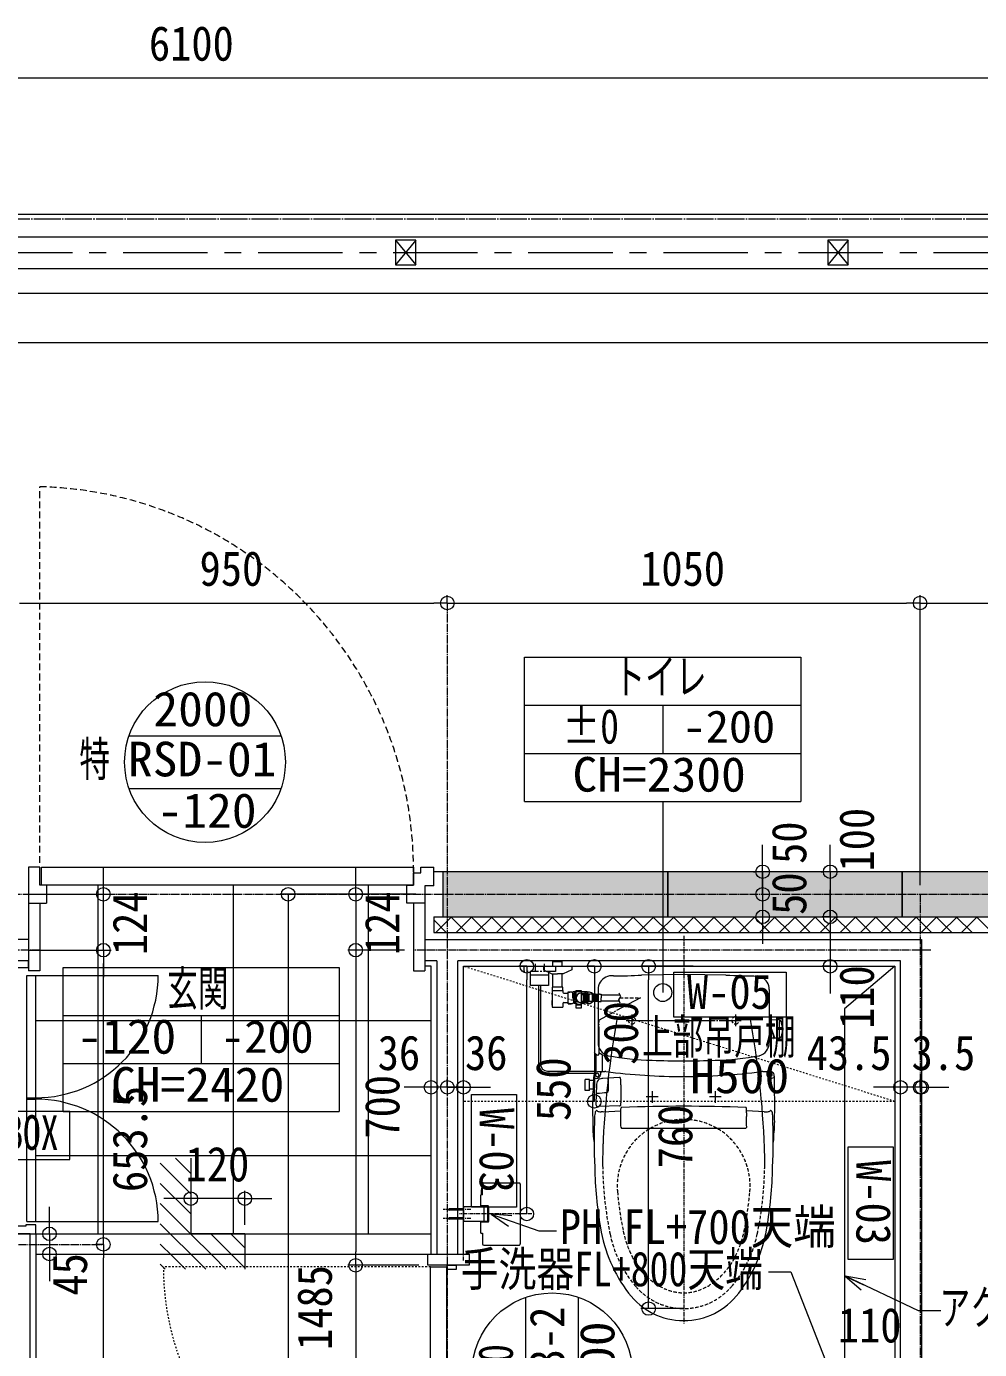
# Model space of a CAD drawing. Units: millimetres at full size, sheet at 1:30. Extents: x -17796 to 21385, y -23279 to 7734.
# Drawn here: x 16070 to 18186, y 2270 to 5208 of the extents above; entities that cross this region are included whole.
import ezdxf
from ezdxf.enums import TextEntityAlignment as Align

# ---------------------------------------------------------------- set-up
doc = ezdxf.new("R2010")
doc.units = ezdxf.units.MM
doc.header["$LTSCALE"] = 30
for name, pattern in [('USER11', [0.25, 0.125, -0.125]), ('USER12', [1.25, 0.625, -0.125, 0.125, -0.125, 0.125, -0.125]), ('USER13', [10, 6.25, -1.25, 1.25, -1.25]), ('USER3', [0.48, 0.3, -0.06, 0.06, -0.06]), ('USER4', [0.78, 0.6, -0.06, 0.06, -0.06]), ('USER5', [0.375, 0.25, -0.125]), ('USER8', [0.75, 0.5, -0.25]), ('USER9', [2.3, 2, -0.1, 0.1, -0.1])]:
    doc.linetypes.add(name, pattern=pattern)
for name, color, linetype, lineweight in [('0-1_(W)電灯', 253, 'Continuous', 18), ('0-B_0_6P', 54, 'USER4', 18), ('1-8_CH表記', 2, 'Continuous', 18), ('1-F_衛生陶器・住設', 2, 'USER9', 18), ('2-1_', 7, 'Continuous', 9), ('3-2_寸法', 142, 'Continuous', 18), ('4-B_', 3, 'Continuous', 18), ('6-0_補助線1', 134, 'Continuous', 9), ('6-A_寸法', 5, 'Continuous', 18), ('6-C_---', 6, 'Continuous', 18), ('6-F_寸法', 2, 'Continuous', 18)]:
    doc.layers.add(name, color=color, linetype=linetype, lineweight=lineweight)
doc.styles.add('ＭＳ ゴシック', font='')
doc.styles.get('ＭＳ ゴシック').set_extended_font_data('MS Gothic')

msp = doc.modelspace()

# ---------------------------------------------------------------- linework, layer by layer
at = {"layer": '0-1_(W)電灯', "color": 6}
for p, q in [((17004.07, 3927.68), (17004.07, 3945.18)), ((17004.07, 3927.68), (17004.07, 3945.18)), ((18054.07, 3300.96), (18054.07, 3945.18)), ((18054.07, 3300.96), (18054.07, 3945.18)), ((16084.07, 3927.68), (16974.07, 3927.68)), ((17034.07, 3927.68), (18024.07, 3927.68)), ((18084.07, 3927.68), (18454.07, 3927.68)), ((16297.43, 3633.13), (16634.71, 3633.13)), ((16297.43, 3515.86), (16634.71, 3515.86)), ((17482.5, 3487.24), (17482.5, 3062.8)), ((16240.45, 3310.96), (16240.45, 3340.96)), ((16800.72, 3310.96), (16800.72, 3340.96)), ((16074.07, 3280.96), (16257.95, 3280.96)), ((16240.45, 3156.96), (16240.45, 3280.96)), ((16934.07, 3280.96), (16633.22, 3280.96)), ((16934.07, 3280.96), (16783.22, 3280.96)), ((16800.72, 3280.96), (16800.72, 3156.96)), ((16650.72, 3250.96), (16650.72, 1825.96)), ((16074.07, 3156.96), (16257.95, 3156.96)), ((16074.07, 3156.96), (16257.95, 3156.96)), ((16909.07, 3156.96), (16783.22, 3156.96)), ((16909.07, 3156.96), (16783.22, 3156.96)), ((16240.45, 2533.46), (16240.45, 3126.96)), ((16240.45, 3126.96), (16240.45, 3096.96)), ((16800.72, 3126.96), (16800.72, 3096.96)), ((16800.72, 3126.96), (16800.72, 2486.96)), ((16240.45, 2503.46), (16222.95, 2503.46)), ((16240.45, 2503.46), (16222.95, 2503.46)), ((16240.45, 1145.96), (16240.45, 2473.46)), ((16940.57, 2456.96), (16783.22, 2456.96)), ((16940.57, 2456.96), (16783.22, 2456.96)), ((16800.72, 2426.96), (16800.72, 1886.96)), ((17178.32, 2048.46), (17178.32, 2385.73)), ((17295.58, 2048.46), (17295.58, 2385.73))]:
    msp.add_line(p, q, dxfattribs=at)
at = {"layer": '0-1_(W)電灯', "color": 7}
for p, q in [((16054.07, 3927.68), (16084.07, 3927.68)), ((17004.07, 3927.68), (16974.07, 3927.68)), ((17004.07, 3927.68), (17034.07, 3927.68)), ((18054.07, 3927.68), (18024.07, 3927.68)), ((18054.07, 3927.68), (18084.07, 3927.68)), ((17175.83, 3807.24), (17789.17, 3807.24)), ((17175.83, 3487.24), (17175.83, 3807.24)), ((17789.17, 3807.24), (17789.17, 3487.24)), ((17175.83, 3700.57), (17789.17, 3700.57)), ((17482.5, 3700.57), (17482.5, 3593.9)), ((17175.83, 3593.9), (17789.17, 3593.9)), ((17175.83, 3487.24), (17789.17, 3487.24)), ((17704.35, 3330.96), (17704.35, 3360.96)), ((17854.35, 3330.96), (17854.35, 3360.96)), ((16240.45, 3280.96), (16240.45, 3310.96)), ((16800.72, 3280.96), (16800.72, 3310.96)), ((17704.35, 3280.96), (17704.35, 3310.96)), ((16650.72, 3280.96), (16650.72, 3250.96)), ((17704.35, 3280.96), (17704.35, 3250.96)), ((17854.35, 3230.96), (17854.35, 3260.96)), ((17704.35, 3230.96), (17704.35, 3200.96)), ((17854.35, 3230.96), (17854.35, 3200.96)), ((16240.45, 3156.96), (16240.45, 3126.96)), ((16240.45, 3156.96), (16240.45, 3126.96)), ((16800.72, 3156.96), (16800.72, 3126.96)), ((16800.72, 3156.96), (16800.72, 3126.96)), ((16151, 3118.61), (16764.34, 3118.61)), ((16151, 2798.61), (16151, 3118.61)), ((16764.34, 3118.61), (16764.34, 2798.61)), ((17180.66, 3120.96), (17180.66, 3090.96)), ((17330.66, 3120.96), (17330.66, 3090.96)), ((17451.2, 3120.96), (17451.2, 3090.96)), ((17854.35, 3120.96), (17854.35, 3090.96)), ((16151, 3011.95), (16764.34, 3011.95)), ((16457.67, 3011.95), (16457.67, 2905.28)), ((16151, 2905.28), (16764.34, 2905.28)), ((16968.07, 2852.25), (16938.07, 2852.25)), ((17004.07, 2852.25), (16974.07, 2852.25)), ((17004.07, 2852.25), (17034.07, 2852.25)), ((17040.07, 2852.25), (17070.07, 2852.25)), ((17330.66, 2820.96), (17330.66, 2850.96)), ((18010.57, 2852.25), (17980.57, 2852.25)), ((18054.07, 2852.25), (18024.07, 2852.25)), ((18054.07, 2852.25), (18084.07, 2852.25)), ((18057.57, 2852.25), (18087.57, 2852.25)), ((16151, 2798.61), (16764.34, 2798.61)), ((16434.62, 2605.04), (16404.62, 2605.04)), ((16554.62, 2605.04), (16584.62, 2605.04)), ((17180.66, 2570.96), (17180.66, 2600.96)), ((16120.84, 2526.96), (16120.84, 2556.96)), ((17101.32, 2570.49), (17143.78, 2555.56)), ((16240.45, 2503.46), (16240.45, 2533.46)), ((16240.45, 2503.46), (16240.45, 2473.46)), ((16120.84, 2481.96), (16120.84, 2451.96)), ((16800.72, 2456.96), (16800.72, 2486.96)), ((16800.72, 2456.96), (16800.72, 2426.96)), ((17887.57, 2433.01), (17928.25, 2413.76)), ((17451.2, 2360.96), (17451.2, 2390.96))]:
    msp.add_line(p, q, dxfattribs=at)
at = {"layer": '0-1_(W)電灯', "color": 54, "linetype": 'USER4'}
for p, q in [((17004.07, 3927.68), (17004.07, -394.04)), ((18054.07, 3280.96), (18054.07, 250.96)), ((16099.07, 3156.96), (15359.07, 3156.96)), ((18077.57, 3156.96), (16929.07, 3156.96))]:
    msp.add_line(p, q, dxfattribs=at)
at = {"layer": '0-1_(W)電灯', "color": 171}
for p, q in [((17704.35, 3360.96), (17704.35, 3390.96)), ((17854.35, 3360.96), (17854.35, 3390.96)), ((17684.35, 3330.96), (17686.85, 3330.96)), ((17704.35, 3310.96), (17704.35, 3340.96)), ((17704.35, 3330.96), (17704.35, 3280.96)), ((17834.35, 3330.96), (17836.85, 3330.96)), ((17854.35, 3260.96), (17854.35, 3290.96)), ((17684.35, 3280.96), (17686.85, 3280.96)), ((17684.35, 3280.96), (17686.85, 3280.96)), ((17704.35, 3280.96), (17704.35, 3230.96)), ((17704.35, 3250.96), (17704.35, 3220.96)), ((17684.35, 3230.96), (17686.85, 3230.96)), ((17834.35, 3230.96), (17836.85, 3230.96)), ((17854.35, 3230.96), (17854.35, 3120.96)), ((17704.35, 3200.96), (17704.35, 3170.96)), ((17854.35, 3200.96), (17854.35, 3170.96)), ((17854.35, 3120.96), (17836.85, 3120.96)), ((17854.35, 3090.96), (17854.35, 3060.96)), ((16938.07, 2852.25), (16908.07, 2852.25)), ((16974.07, 2852.25), (16944.07, 2852.25)), ((16968.07, 2852.25), (16968.07, 2869.75)), ((17004.07, 2852.25), (16968.07, 2852.25)), ((17004.07, 2852.25), (17004.07, 2869.75)), ((17034.07, 2852.25), (17064.07, 2852.25)), ((17040.07, 2852.25), (17040.07, 2869.75)), ((17070.07, 2852.25), (17100.07, 2852.25)), ((17980.57, 2852.25), (17950.57, 2852.25)), ((18024.07, 2852.25), (17994.07, 2852.25)), ((18010.57, 2852.25), (18010.57, 2869.75)), ((18054.07, 2852.25), (18010.57, 2852.25)), ((18054.07, 2852.25), (18054.07, 2869.75)), ((18054.07, 2852.25), (18054.07, 2869.75)), ((18054.07, 2852.25), (18057.57, 2852.25)), ((18057.57, 2852.25), (18057.57, 2869.75)), ((18084.07, 2852.25), (18114.07, 2852.25)), ((18087.57, 2852.25), (18117.57, 2852.25)), ((16120.84, 2556.96), (16120.84, 2586.96)), ((16100.84, 2526.96), (16103.34, 2526.96)), ((16120.84, 2526.96), (16120.84, 2481.96)), ((16100.84, 2481.96), (16103.34, 2481.96)), ((16120.84, 2451.96), (16120.84, 2421.96))]:
    msp.add_line(p, q, dxfattribs=at)
at = {"layer": '0-1_(W)電灯', "color": 5}
for p, q in [((16229.07, 2526.96), (16229.07, 3300.96)), ((16529.07, 2526.96), (16529.07, 3300.96)), ((16829.07, 2526.96), (16829.07, 3300.96)), ((16090.07, 3000.96), (16968.07, 3000.96)), ((16090.07, 2700.96), (16968.07, 2700.96)), ((16090.07, 2526.96), (16968.07, 2526.96)), ((16090.07, 2481.96), (16968.07, 2481.96))]:
    msp.add_line(p, q, dxfattribs=at)
at = {"layer": '0-1_(W)電灯', "color": 41}
for p, q in [((16974.07, 3230.96), (16974.07, 3195.96)), ((17001.97, 3195.96), (16974.07, 3223.86)), ((16978.71, 3195.96), (17013.71, 3230.96)), ((17046.87, 3195.96), (17011.87, 3230.96)), ((17023.61, 3195.96), (17058.61, 3230.96)), ((17091.77, 3195.96), (17056.77, 3230.96)), ((17068.51, 3195.96), (17103.51, 3230.96)), ((17136.68, 3195.96), (17101.68, 3230.96)), ((17113.41, 3195.96), (17148.41, 3230.96)), ((17181.58, 3195.96), (17146.58, 3230.96)), ((17158.31, 3195.96), (17193.31, 3230.96)), ((17226.48, 3195.96), (17191.48, 3230.96)), ((17203.21, 3195.96), (17238.21, 3230.96)), ((17271.38, 3195.96), (17236.38, 3230.96)), ((17248.11, 3195.96), (17283.11, 3230.96)), ((17316.28, 3195.96), (17281.28, 3230.96)), ((17293.02, 3195.96), (17328.02, 3230.96)), ((17361.18, 3195.96), (17326.18, 3230.96)), ((17337.92, 3195.96), (17372.92, 3230.96)), ((17406.08, 3195.96), (17371.08, 3230.96)), ((17382.82, 3195.96), (17417.82, 3230.96)), ((17450.98, 3195.96), (17415.98, 3230.96)), ((17427.72, 3195.96), (17462.72, 3230.96)), ((17495.89, 3195.96), (17460.89, 3230.96)), ((17472.62, 3195.96), (17507.62, 3230.96)), ((17540.79, 3195.96), (17505.79, 3230.96)), ((17517.52, 3195.96), (17552.52, 3230.96)), ((17585.69, 3195.96), (17550.69, 3230.96)), ((17562.42, 3195.96), (17597.42, 3230.96)), ((17630.59, 3195.96), (17595.59, 3230.96)), ((17607.32, 3195.96), (17642.32, 3230.96)), ((17675.49, 3195.96), (17640.49, 3230.96)), ((17652.23, 3195.96), (17687.23, 3230.96)), ((17720.39, 3195.96), (17685.39, 3230.96)), ((17697.13, 3195.96), (17732.13, 3230.96)), ((17765.29, 3195.96), (17730.29, 3230.96)), ((17742.03, 3195.96), (17777.03, 3230.96)), ((17810.19, 3195.96), (17775.19, 3230.96)), ((17786.93, 3195.96), (17821.93, 3230.96)), ((17855.1, 3195.96), (17820.1, 3230.96)), ((17831.83, 3195.96), (17866.83, 3230.96)), ((17900, 3195.96), (17865, 3230.96)), ((17876.73, 3195.96), (17911.73, 3230.96)), ((17944.9, 3195.96), (17909.9, 3230.96)), ((17921.63, 3195.96), (17956.63, 3230.96)), ((17989.8, 3195.96), (17954.8, 3230.96)), ((17966.53, 3195.96), (18001.53, 3230.96)), ((18034.7, 3195.96), (17999.7, 3230.96)), ((18011.44, 3195.96), (18046.44, 3230.96)), ((18079.6, 3195.96), (18044.6, 3230.96)), ((18056.34, 3195.96), (18091.34, 3230.96)), ((18124.5, 3195.96), (18089.5, 3230.96)), ((18101.24, 3195.96), (18136.24, 3230.96)), ((18169.41, 3195.96), (18134.41, 3230.96)), ((18146.14, 3195.96), (18181.14, 3230.96)), ((18214.31, 3195.96), (18179.31, 3230.96))]:
    msp.add_line(p, q, dxfattribs=at)
at = {"layer": '0-1_(W)電灯', "color": 30}
for p, q in [((16074.07, 3180.46), (15630.57, 3180.46)), ((16954.07, 3180.46), (18057.57, 3180.46)), ((16074.07, 3133.46), (15677.57, 3133.46)), ((16980.57, 3133.46), (16954.07, 3133.46)), ((16980.57, 3133.46), (16980.57, 2481.96)), ((17027.57, 2481.96), (17027.57, 3133.46))]:
    msp.add_line(p, q, dxfattribs=at)
at = {"layer": '0-1_(W)電灯', "linetype": 'USER3'}
for p, q in [((17529.07, 3189.04), (17529.07, 2327.59)), ((17040.07, 2467.91), (17040.07, 2674)), ((17056.25, 2580.96), (16995.06, 2580.96)), ((17056.25, 2560.96), (16995.06, 2560.96)), ((17191.69, 2570.96), (17031.12, 2570.96))]:
    msp.add_line(p, q, dxfattribs=at)
at = {"layer": '0-1_(W)電灯', "color": 2, "linetype": 'USER11'}
for q in [(17040.07, 3120.96), (17040.07, 2820.96)]:
    msp.add_line((17998.07, 2820.96), q, dxfattribs=at)
at = {"layer": '0-1_(W)電灯', "color": 4}
for p, q in [((17180.66, 3120.96), (17163.16, 3120.96)), ((17330.66, 3120.96), (17313.16, 3120.96)), ((17514.3, 3120.96), (17433.7, 3120.96)), ((17180.66, 2600.96), (17180.66, 3090.96)), ((17330.66, 3090.96), (17330.66, 2850.96)), ((17451.2, 2390.96), (17451.2, 3090.96)), ((17330.66, 2820.96), (17313.16, 2820.96)), ((17180.66, 2570.96), (17163.16, 2570.96)), ((16090.07, 2526.96), (16090.07, 1140.96)), ((17528.71, 2360.96), (17433.7, 2360.96))]:
    msp.add_line(p, q, dxfattribs=at)
at = {"layer": '0-1_(W)電灯', "linetype": 'USER12'}
for p, q in [((17174.07, 3120.95), (17174.07, 3109.67)), ((17244.07, 3120.95), (17244.07, 3109.67)), ((17244.07, 3109.67), (17174.07, 3109.67))]:
    msp.add_line(p, q, dxfattribs=at)
at = {"layer": '0-1_(W)電灯'}
for p, q in [((17199.07, 3126.67), (17199.07, 3109.67)), ((17217.57, 3120.95), (17217.57, 3112.94)), ((17219.07, 3126.67), (17219.07, 3109.67)), ((17238.77, 3131.95), (17259.37, 3131.95)), ((17238.77, 3120.95), (17238.77, 3131.95)), ((17259.37, 3120.95), (17259.37, 3131.95)), ((17280.57, 3120.95), (17280.57, 3112.94)), ((17550.18, 3120.95), (17507.96, 3120.95)), ((17189.07, 3078.17), (17189.07, 3109.67)), ((17229.07, 3101.17), (17189.07, 3101.17)), ((17229.07, 3109.67), (17229.07, 3078.17)), ((17238.57, 3074.45), (17238.57, 3103.94)), ((17261.57, 3103.94), (17249.07, 3103.94)), ((17259.57, 3074.45), (17259.57, 3103.94)), ((17280.57, 3112.94), (17261.57, 3103.94)), ((17529.07, 3102.95), (17435.56, 3101.49)), ((17622.58, 3101.49), (17529.07, 3102.95)), ((17229.07, 3078.17), (17189.07, 3078.17)), ((17206.82, 3078.17), (17206.82, 3044.9)), ((17211.32, 3078.17), (17211.32, 3044.9)), ((17237.07, 3066.95), (17237.07, 3029.95)), ((17237.07, 3066.95), (17261.07, 3066.95)), ((17237.57, 3066.95), (17237.57, 3074.45)), ((17260.57, 3074.45), (17237.57, 3074.45)), ((17260.57, 3066.95), (17260.57, 3074.45)), ((17261.07, 3066.95), (17261.07, 3063.45)), ((17263.07, 3061.45), (17272.57, 3061.45)), ((17272.57, 3064.45), (17279.51, 3064.45)), ((17272.57, 3037.45), (17272.57, 3064.45)), ((17272.87, 3039.7), (17272.87, 3062.2)), ((17279.51, 3064.45), (17285.57, 3060.95)), ((17282.91, 3050.95), (17282.91, 3063.62)), ((17287.66, 3064.62), (17283.91, 3064.62)), ((17289.74, 3060.95), (17285.57, 3060.95)), ((17285.57, 3040.95), (17285.57, 3060.95)), ((17287.66, 3050.95), (17287.66, 3064.62)), ((17288.02, 3064.96), (17313.7, 3064.95)), ((17302.24, 3066.45), (17289.74, 3066.45)), ((17300.87, 3061.45), (17316.87, 3061.45)), ((17302.24, 3028.45), (17302.24, 3066.45)), ((17302.24, 3058.59), (17318.19, 3058.59)), ((17306.23, 3043.32), (17306.23, 3058.59)), ((17312.46, 3061.45), (17308.87, 3061.45)), ((17309.57, 3043.32), (17309.57, 3058.59)), ((17312.23, 3043.32), (17312.23, 3058.59)), ((17315.56, 3043.32), (17315.56, 3058.59)), ((17315.7, 3061.45), (17315.7, 3062.95)), ((17316.87, 3040.45), (17316.87, 3061.45)), ((17316.87, 3058.25), (17318.87, 3058.25)), ((17318.23, 3058.6), (17318.23, 3043.32)), ((17319.25, 3043.61), (17319.25, 3058.25)), ((17332.89, 3058.92), (17319.86, 3058.92)), ((17327.46, 3059.95), (17324.39, 3061.94)), ((17326.75, 3043.61), (17326.75, 3058.25)), ((17327.13, 3058.25), (17328.82, 3058.25)), ((17327.46, 3058.25), (17327.46, 3059.95)), ((17329.25, 3043.59), (17329.25, 3058.25)), ((17332.89, 3042.99), (17332.89, 3058.92)), ((17339.09, 3058.25), (17332.89, 3058.25)), ((17335.75, 3043.59), (17335.75, 3058.25)), ((17336.18, 3058.25), (17337.87, 3058.25)), ((17338.25, 3043.61), (17338.25, 3058.25)), ((17339.09, 3069.62), (17339.09, 2951.46)), ((17342, 3059.25), (17345.75, 3059.25)), ((17345.75, 3059.25), (17345.75, 3050.95)), ((17345.8, 3057.75), (17387.28, 3057.75)), ((17389.16, 3053.98), (17385.54, 3061.23)), ((17719.05, 3069.61), (17719.05, 3069.61)), ((17719.07, 3069.67), (17719.07, 2951.46)), ((17206.82, 3044.9), (17206.82, 2959.28)), ((17211.32, 3044.9), (17211.32, 2959.28)), ((17237.07, 3034.95), (17237.07, 3044.95)), ((17237.07, 3029.95), (17261.07, 3029.95)), ((17261.07, 3038.45), (17261.07, 3029.95)), ((17263.07, 3040.45), (17266.57, 3040.45)), ((17266.57, 3040.48), (17266.57, 3040.45)), ((17266.57, 3040.48), (17272.57, 3040.48)), ((17272.57, 3037.45), (17279.51, 3037.45)), ((17279.51, 3037.45), (17285.57, 3040.95)), ((17284.87, 3039.7), (17284.87, 3043.81)), ((17289.74, 3040.95), (17285.57, 3040.95)), ((17285.87, 3039.45), (17288.93, 3039.45)), ((17289.74, 3035.45), (17302.24, 3035.45)), ((17300.87, 3040.45), (17316.87, 3040.45)), ((17302.24, 3043.32), (17318.19, 3043.32)), ((17312.46, 3040.45), (17308.87, 3040.45)), ((17312.46, 3040.45), (17312.46, 3039.95)), ((17316.87, 3043.65), (17318.87, 3043.65)), ((17332.89, 3042.99), (17319.86, 3042.99)), ((17327.46, 3041.95), (17324.39, 3039.97)), ((17327.13, 3043.65), (17328.82, 3043.65)), ((17327.46, 3041.95), (17327.46, 3043.65)), ((17339.09, 3043.66), (17332.89, 3043.66)), ((17336.18, 3043.65), (17337.87, 3043.65)), ((17342, 3042.65), (17345.75, 3042.65)), ((17345.75, 3042.65), (17345.75, 3050.95)), ((17345.8, 3044.35), (17385.77, 3044.35)), ((17384.82, 3046.73), (17389.16, 3053.98)), ((17387.71, 3039.48), (17384.82, 3046.73)), ((17206.82, 2998.43), (17206.82, 2903.79)), ((17211.32, 2998.43), (17211.32, 2903.29)), ((17719.57, 2998.21), (17719.07, 2998.21)), ((17721.07, 2998.21), (17719.57, 2998.21)), ((17721.07, 2961.96), (17721.07, 3001.96)), ((17741.74, 3001.42), (17721.07, 3001.96)), ((17741.75, 3001.41), (17741.74, 3001.41)), ((17741.8, 3001.41), (17741.79, 3001.41)), ((17746.65, 2968.98), (17745.24, 2965.01)), ((17748.62, 2976.77), (17746.65, 2968.98)), ((17748.62, 2985.73), (17749.21, 2984.12)), ((17749.21, 2984.12), (17749.5, 2982.81)), ((17749.5, 2982.81), (17749.52, 2979.13)), ((17719.07, 2951.46), (17719.05, 2951.46)), ((17719.05, 2951.46), (17719.05, 2951.46)), ((17719.07, 2965.71), (17719.57, 2965.71)), ((17719.57, 2965.71), (17721.07, 2965.71)), ((17721.07, 2961.96), (17741.86, 2962.51)), ((17741.8, 2962.51), (17741.86, 2962.52)), ((17743.98, 2963.15), (17741.86, 2962.51)), ((17745.25, 2965.01), (17743.98, 2963.15)), ((17334.27, 2925.98), (17334.27, 2886.46)), ((17351.06, 2922.2), (17341.87, 2927.83)), ((17347.87, 2924.16), (17347.87, 2887.21)), ((17226.32, 2888.29), (17334.27, 2888.29)), ((17226.82, 2883.79), (17330.63, 2883.79)), ((17344.47, 2885.22), (17344.52, 2880.76)), ((17349.75, 2887.56), (17354.23, 2887.58)), ((17705, 2887.59), (17706.33, 2887.59)), ((17709.01, 2887.62), (17714.76, 2887.77)), ((17713.67, 2885.22), (17713.58, 2881.22)), ((17715.05, 2887.05), (17713.67, 2885.22)), ((17718.11, 2887.79), (17716.31, 2887.79)), ((17721.25, 2887.68), (17717.97, 2887.8)), ((17320.07, 2869.57), (17310.07, 2869.57)), ((17310.07, 2845.57), (17310.07, 2869.55)), ((17310.07, 2857.66), (17310.07, 2857.64)), ((17320.07, 2845.57), (17320.07, 2869.57)), ((17329.44, 2867.27), (17320.07, 2867.27)), ((17329.06, 2851.21), (17329.62, 2875.35)), ((17331.01, 2872.97), (17334.56, 2872.1)), ((17335.53, 2857.02), (17334.21, 2816.01)), ((17335.64, 2859.2), (17335.53, 2857.02)), ((17336.01, 2862.17), (17335.64, 2859.2)), ((17386.27, 2874.39), (17349.69, 2871.99)), ((17360.6, 2872.38), (17361.46, 2864.18)), ((17361.66, 2859.56), (17361.21, 2844.34)), ((17361.46, 2864.18), (17361.66, 2859.56)), ((17389.69, 2857.81), (17389.69, 2817.47)), ((17728.81, 2873.59), (17724.32, 2872.15)), ((17730.4, 2873.07), (17730.33, 2875.76)), ((17320.07, 2845.57), (17310.07, 2845.57)), ((17328.86, 2847.87), (17320.07, 2847.87)), ((17327.65, 2834.76), (17327.87, 2843.56)), ((17334.83, 2800.39), (17334.05, 2799.64)), ((17386.35, 2811.36), (17341.04, 2809.32)), ((17348.03, 2797.82), (17346.16, 2797.75)), ((17350.6, 2797.97), (17348.03, 2797.82)), ((17350.6, 2797.97), (17388.47, 2800.01)), ((17388.99, 2799.51), (17388.88, 2766.41)), ((17707.53, 2797.97), (17669.67, 2800.01)), ((17707.53, 2797.97), (17710.11, 2797.82)), ((17710.11, 2797.82), (17711.98, 2797.75)), ((17730.85, 2773.74), (17730.67, 2774.17)), ((17391.25, 2761.49), (17666.89, 2761.49)), ((17729.08, 2738.44), (17728.88, 2738.94)), ((17080.27, 2613.46), (17080.27, 2624.96)), ((17082.1, 2613.46), (17082.1, 2636.96)), ((17085.19, 2639.96), (17086.37, 2639.96)), ((17086.37, 2639.96), (17164.37, 2639.96)), ((17166.06, 2637.55), (17166.09, 2636.96)), ((17166.09, 2636.96), (17166.09, 2504.96)), ((17085.27, 2586.96), (17040.07, 2586.96)), ((17040.07, 2586.96), (17040.07, 2554.96)), ((17078.27, 2588.96), (17078.27, 2613.46)), ((17082.1, 2613.46), (17078.27, 2613.46)), ((17094.68, 2588.96), (17078.27, 2588.96)), ((17078.52, 2588.96), (17078.52, 2587.56)), ((17091.02, 2587.56), (17078.52, 2587.56)), ((17081.27, 2587.56), (17081.27, 2586.96)), ((17092.77, 2586.96), (17085.27, 2586.96)), ((17089.27, 2586.96), (17089.27, 2587.56)), ((17091.02, 2587.56), (17091.02, 2588.96)), ((17093.27, 2586.46), (17093.27, 2555.46)), ((17095.07, 2553.96), (17095.07, 2587.96)), ((17095.65, 2587.96), (17095.65, 2553.96)), ((17004.86, 2581.21), (17008.11, 2582.46)), ((17004.86, 2581.21), (17004.86, 2580.71)), ((17004.86, 2580.71), (17008.11, 2579.46)), ((17004.86, 2561.21), (17008.11, 2562.46)), ((17004.86, 2561.21), (17004.86, 2560.71)), ((17004.86, 2560.71), (17008.11, 2559.46)), ((17040.07, 2582.46), (17008.11, 2582.46)), ((17040.07, 2579.46), (17008.11, 2579.46)), ((17040.07, 2562.46), (17008.11, 2562.46)), ((17040.07, 2559.46), (17008.11, 2559.46)), ((17040.07, 2554.96), (17085.27, 2554.96)), ((17078.27, 2528.46), (17078.27, 2552.96)), ((17094.68, 2552.96), (17078.27, 2552.96)), ((17078.52, 2552.96), (17078.52, 2554.36)), ((17091.02, 2554.36), (17078.52, 2554.36)), ((17080.27, 2527.96), (17080.27, 2528.46)), ((17081.27, 2526.96), (17080.27, 2527.96)), ((17082.1, 2527.96), (17080.27, 2527.96)), ((17081.27, 2554.36), (17081.27, 2554.96)), ((17081.27, 2526.96), (17082.1, 2526.96)), ((17085.27, 2554.96), (17092.77, 2554.96)), ((17089.27, 2554.96), (17089.27, 2554.36)), ((17091.02, 2554.36), (17091.02, 2552.96)), ((17085.19, 2501.96), (17086.37, 2501.96)), ((17086.37, 2501.96), (17164.37, 2501.96)), ((17164.79, 2502.04), (17164.37, 2501.96))]:
    msp.add_line(p, q, dxfattribs=at)
at = {"layer": '0-1_(W)電灯', "color": 3}
for p, q in [((16070.07, 2553.96), (16070.07, 3100.96)), ((16070.07, 3100.96), (16362.07, 3100.96)), ((16090.07, 2553.96), (16090.07, 3100.96)), ((16070.07, 2828.96), (16090.07, 2828.96)), ((16070.07, 2825.96), (16090.07, 2825.96)), ((16070.07, 2553.96), (16362.07, 2553.96))]:
    msp.add_line(p, q, dxfattribs=at)
at = {"layer": '0-1_(W)電灯', "linetype": 'USER9'}
for p, q in [((17433.09, 3050.95), (17341.07, 3001.59)), ((17341.07, 2926.97), (17341.07, 3001.59)), ((17401.07, 3000.88), (17656.48, 3000.88)), ((17414.07, 3013.88), (17414.07, 2987.88)), ((17644.07, 3013.88), (17644.07, 2987.88)), ((17472.07, 2830.96), (17446.07, 2830.96)), ((17459.07, 2843.96), (17459.07, 2817.96)), ((17612.07, 2830.96), (17586.07, 2830.96)), ((17599.07, 2843.96), (17599.07, 2817.96)), ((17085.37, 2589.46), (17085.37, 2552.46))]:
    msp.add_line(p, q, dxfattribs=at)
at = {"layer": '0-1_(W)電灯', "linetype": 'USER5'}
msp.add_line((17387.35, 3050.95), (17433.09, 3050.95), dxfattribs=at)
at = {"layer": '0-1_(W)電灯', "color": 2}
for p, q in [((16434.62, 2616.03), (16366.75, 2683.9)), ((16434.62, 2660.93), (16400.71, 2694.84)), ((16434.62, 2694.84), (16434.62, 2526.96)), ((16434.62, 2571.13), (16366.75, 2639)), ((16554.62, 2546.96), (16554.62, 2622.54)), ((16433.89, 2526.96), (16366.75, 2594.1)), ((16404.62, 2605.04), (16374.62, 2605.04)), ((16554.62, 2605.04), (16434.62, 2605.04)), ((16434.62, 2590.9), (16434.62, 2587.54)), ((16584.62, 2605.04), (16614.62, 2605.04)), ((16388.99, 2526.96), (16366.75, 2549.2)), ((16438.99, 2476.96), (16388.99, 2526.96)), ((16483.89, 2476.96), (16433.89, 2526.96)), ((16554.62, 2526.96), (16434.62, 2526.96)), ((16554.62, 2496.03), (16523.7, 2526.96)), ((16554.62, 2526.96), (16554.62, 2448.32)), ((16467.63, 2448.32), (16438.99, 2476.96)), ((16512.53, 2448.32), (16483.89, 2476.96)), ((16377.83, 2448.32), (16366.75, 2459.39))]:
    msp.add_line(p, q, dxfattribs=at)
at = {"layer": '0-1_(W)電灯', "color": 6, "linetype": 'USER11'}
msp.add_line((16966.57, 2453.96), (16373.57, 2453.96), dxfattribs=at)
at = {"layer": '0-1_(W)電灯', "color": 171}
for points in [[(17854.35, 3330.96), (17854.35, 3230.96), (17836.85, 3230.96)], [(17040.07, 2852.25), (17004.07, 2852.25), (17004.07, 2869.75)]]:
    msp.add_lwpolyline(points, dxfattribs=at)
at = {"layer": '0-1_(W)電灯', "color": 54, "linetype": 'USER4'}
msp.add_lwpolyline([(15654.07, 3280.96), (15654.07, 2503.46), (16240.45, 2503.46)], dxfattribs=at)
at = {"layer": '0-1_(W)電灯', "color": 41}
for points in [[(16974.07, 3230.96), (18434.07, 3230.96), (18434.07, 2430.96), (19415.07, 2430.96)], [(16974.07, 3195.96), (18399.07, 3195.96), (18399.07, 2395.96), (19415.07, 2395.96)]]:
    msp.add_lwpolyline(points, dxfattribs=at)
at = {"layer": '0-1_(W)電灯', "color": 30}
for points in [[(18057.57, 3180.46), (18057.57, 1819.46), (18077.57, 1819.46)], [(16077.57, 1140.96), (16077.57, 2526.96), (15677.57, 2526.96), (15677.57, 3133.46)], [(18010.57, 1819.46), (18010.57, 3133.46), (17027.57, 3133.46)]]:
    msp.add_lwpolyline(points, dxfattribs=at)
at = {"layer": '0-1_(W)電灯', "color": 3}
for points in [[(16074.07, 3133.46), (16037.57, 3133.46), (16037.57, 3118.46), (16074.07, 3118.46)], [(16090.07, 2526.96), (16090.07, 2546.96), (16068.07, 2546.96), (16068.07, 2543.96), (16022.57, 2543.96), (16022.57, 2526.96)]]:
    msp.add_lwpolyline(points, close=True, dxfattribs=at)
at = {"layer": '0-1_(W)電灯', "color": 4}
for points in [[(16968.07, 2481.96), (16968.07, 3120.96), (16954.07, 3120.96)], [(17998.07, 3120.96), (17998.07, 1831.96), (17040.07, 1831.96)], [(17040.07, 2481.96), (17040.07, 3120.96), (17998.07, 3120.96)]]:
    msp.add_lwpolyline(points, dxfattribs=at)
at = {"layer": '0-1_(W)電灯', "color": 82}
for points in [[(17998.07, 3120.96), (17886.34, 3026.23), (17886.34, 1952.19), (17998.07, 1831.96)], [(18100.45, 2355.72), (18050.87, 2355.72), (17888.39, 2432.62)]]:
    msp.add_lwpolyline(points, dxfattribs=at)
at = {"layer": '0-1_(W)電灯'}
for points in [[(17217.57, 3112.94), (17236.57, 3103.94), (17249.07, 3103.94)], [(17289.74, 3066.45), (17289.74, 3028.45), (17302.24, 3028.45)], [(17304.9, 3039.45), (17308.87, 3039.45), (17308.87, 3040.45)], [(17341.87, 2927.83), (17337.5, 2923.14), (17330.28, 2929.49)], [(17078.27, 2528.46), (17082.1, 2528.46), (17082.1, 2504.96)]]:
    msp.add_lwpolyline(points, dxfattribs=at)
at = {"layer": '0-1_(W)電灯', "color": 2}
for points in [[(17756.86, 3008.14), (17506.86, 3008.14), (17506.86, 3108.14), (17756.86, 3108.14)], [(17057.75, 2585.96), (17057.75, 2835.96), (17157.75, 2835.96), (17157.75, 2585.96)], [(17894.31, 2470.11), (17894.31, 2720.11), (17994.31, 2720.11), (17994.31, 2470.11)]]:
    msp.add_lwpolyline(points, close=True, dxfattribs=at)
at = {"layer": '0-1_(W)電灯', "color": 6}
for points in [[(16165.86, 2798.44), (15699.05, 2798.44), (15699.05, 2691.78), (16165.86, 2691.78)], [(17052.57, 2481.96), (17052.57, 2456.96), (16960.57, 2456.96), (16960.57, 2481.96)], [(17002.57, 2453.96), (17002.57, 1860.96), (16966.57, 1860.96), (16966.57, 2453.96)], [(17023.57, 2456.96), (17023.57, 2447.96), (17003.57, 2447.96), (17003.57, 2456.96)]]:
    msp.add_lwpolyline(points, close=True, dxfattribs=at)
at = {"layer": '0-1_(W)電灯', "color": 7}
for points in [[(17147.78, 2566.94), (17101.32, 2570.49), (17139.78, 2544.19)], [(17933.41, 2424.66), (17887.57, 2433.01), (17923.09, 2402.86)]]:
    msp.add_lwpolyline(points, dxfattribs=at)
at = {"layer": '0-1_(W)電灯', "color": 94}
for points in [[(17246.34, 2532.82), (17208.47, 2532.82), (17102.17, 2570.19)], [(17717.13, 2442.19), (17766.71, 2442.19), (17907.74, 2082.79)]]:
    msp.add_lwpolyline(points, dxfattribs=at)
at = {"layer": '0-1_(W)電灯', "color": 2}
for points in [[(16554.62, 2451.13), (16528.8, 2476.96), (16478.8, 2526.96)], [(16422.73, 2448.32), (16394.09, 2476.96), (16366.75, 2504.3)]]:
    msp.add_lwpolyline(points, dxfattribs=at)
at = {"layer": '0-1_(W)電灯', "color": 7}
for centre in [(17004.07, 3927.68), (17004.07, 3927.68), (18054.07, 3927.68), (18054.07, 3927.68), (17704.35, 3330.96), (17854.35, 3330.96), (16240.45, 3280.96), (16650.72, 3280.96), (16800.72, 3280.96), (17704.35, 3280.96), (17704.35, 3280.96), (17704.35, 3230.96), (17854.35, 3230.96), (17854.35, 3230.96), (16240.45, 3156.96), (16240.45, 3156.96), (16800.72, 3156.96), (16800.72, 3156.96), (17180.66, 3120.96), (17330.66, 3120.96), (17451.2, 3120.96), (17854.35, 3120.96), (16968.07, 2852.25), (17004.07, 2852.25), (17004.07, 2852.25), (17040.07, 2852.25), (18010.57, 2852.25), (18054.07, 2852.25), (18054.07, 2852.25), (18057.57, 2852.25), (17330.66, 2820.96), (16434.62, 2605.04), (16554.62, 2605.04), (17180.66, 2570.96), (16120.84, 2526.96), (16240.45, 2503.46), (16240.45, 2503.46), (16120.84, 2481.96), (16800.72, 2456.96), (16800.72, 2456.96), (17451.2, 2360.96)]:
    msp.add_circle(centre, 15, dxfattribs=at)
at = {"layer": '0-1_(W)電灯', "color": 6}
for centre, radius in [((16466.07, 3574.49), 178.54), ((17482.5, 3062.8), 20), ((17236.95, 2217.09), 178.54)]:
    msp.add_circle(centre, radius, dxfattribs=at)
at = {"layer": '0-1_(W)電灯', "color": 3}
for centre, start, end in [((16090.07, 3100.96), 270, 0), ((16090.07, 2553.96), 0, 90)]:
    msp.add_arc(centre, 272, start, end, dxfattribs=at)
at = {"layer": '0-1_(W)電灯'}
for centre, radius, start, end in [((17369.16, 3069.65), 30.07, 116.09947, 180.07167), ((17369.81, 3069.18), 30.78, 83.38244, 116.80308), ((17374.27, 4181.07), 1081.33, 269.95144, 273.24957), ((17698.28, 4521.17), 1421.7, 266.94784, 269.81659), ((17693.72, 3085.35), 14.13, 53.10416, 90), ((17688.98, 3069.65), 30.07, 359.92833, 63.90053), ((17263.07, 3063.45), 2, 180, 270), ((17278.87, 3050.95), 12.75, 71.51492, 118.07251), ((17283.91, 3063.62), 1, 90, 180), ((17288.03, 3064.35), 0.605, 88.45246, 153.63669), ((17300.87, 3050.95), 10.5, 90, 270), ((17313.54, 3062.79), 2.17, 4.28269, 85.71863), ((17318.42, 3052.7), 11, 57.12158, 104.6452), ((17319.86, 3054.59), 4.33, 90, 112.61987), ((17318.87, 3059.75), 1.5, 269.99998, 297.21777), ((17323, 3051.72), 7.53, 62.78228, 117.21752), ((17327.13, 3059.75), 1.5, 242.78227, 270), ((17328.82, 3059.75), 1.5, 269.99999, 300.384), ((17332.5, 3053.47), 5.78, 59.61734, 120.38296), ((17336.18, 3059.75), 1.5, 239.61719, 270), ((17337.87, 3059.75), 1.5, 269.99999, 297.21772), ((17342, 3051.72), 7.53, 90.00001, 117.21752), ((17263.07, 3038.45), 2, 90, 180), ((17278.87, 3050.95), 12.75, 241.92749, 298.07248), ((17296.91, 3050.95), 14, 180, 311.40962), ((17296.91, 3050.95), 9.25, 180, 262.91826), ((17318.42, 3049.2), 11, 237.23633, 302.87845), ((17319.86, 3047.32), 4.33, 247.38013, 270), ((17318.87, 3042.15), 1.5, 62.78223, 90.00002), ((17323, 3050.19), 7.53, 242.78248, 297.21772), ((17327.13, 3042.15), 1.5, 90, 117.21773), ((17328.82, 3042.15), 1.5, 59.616, 90.00001), ((17332.5, 3048.44), 5.78, 239.61704, 300.38266), ((17336.18, 3042.15), 1.5, 90, 120.38281), ((17337.87, 3042.15), 1.5, 62.78228, 90.00001), ((17342, 3050.19), 7.53, 242.78248, 269.99999), ((19348.22, 2643.12), 2000, 169.51033, 177.8465), ((15709.92, 2643.12), 2000, 2.1535, 10.48967), ((17951.46, 2982.61), 210.56, 174.87389, 185.47785), ((17741.74, 2997.8), 3.61, 9.15658, 89.05649), ((17643.94, 2965.05), 106.7, 11.17421, 18.19899), ((17746.67, 2978.86), 2.86, 312.84475, 5.29761), ((17369.08, 2951.46), 29.99, 180.00865, 254.53174), ((17689.06, 2951.46), 29.99, 285.46826, 359.99135), ((17468.72, 3489.44), 577.02, 259.2471, 269.04105), ((17529.07, 4511.28), 1600.32, 267.49275, 272.50725), ((17589.42, 3489.44), 577.02, 270.95895, 280.7529), ((17226.82, 2903.79), 20, 180, 270), ((17226.32, 2903.29), 15, 180, 270), ((17338.41, 2878.16), 8.6, 95.27992, 173.29648), ((17337.08, 2879.66), 4, 90, 270), ((17334.89, 2881.77), 9.68, 268.01064, 354.01646), ((17337.08, 2879.66), 4, 270, 90), ((17344.48, 2791.47), 95.5, 88.69146, 94.12257), ((17346.9, 2891), 4.06, 266.64182, 293.32148), ((17350.23, 2882.73), 4.86, 95.67152, 110.73192), ((17353.5, 2868.1), 19.5, 81.46378, 87.85357), ((17529.07, 4205.39), 1329.27, 262.53613, 270.00006), ((17529.07, 4205.39), 1329.27, 270.00006, 277.46398), ((17704.63, 2868.16), 19.44, 88.92291, 98.5438), ((17706.51, 2997.68), 110.08, 269.90248, 271.3011), ((17723.26, 2881.78), 9.69, 183.3248, 276.32954), ((17716.2, 2824.06), 63.73, 89.90247, 91.3011), ((17722.05, 2880.71), 3.96, 90, 270), ((17720.89, 2878.61), 9.07, 26.67878, 87.76801), ((17722.05, 2880.71), 3.96, 270, 90), ((17717.22, 2876.94), 13.11, 0.40656, 25.98229), ((17246.99, 2854.54), 82.13, 354.13638, 357.67565), ((17363.15, 2875.12), 33.53, 173.08012, 179.61538), ((17346.89, 2860.61), 10.99, 99.52948, 171.87362), ((17350.88, 2841.87), 30.14, 92.24924, 101.11386), ((17386.7, 2871.99), 2.44, 11.41749, 100.09569), ((17195.61, 2857.59), 194.07, 0.06593, 4.39881), ((18321.89, 2879.38), 591.57, 180.22744, 180.3625), ((15127.84, 2807.51), 2603.38, 359.85753, 1.44311), ((19478.4, 2805.34), 2151.5, 179.27438, 181.01718), ((17328.64, 2832.67), 1.57, 146.11114, 182.81145), ((17325.61, 2834.64), 2.04, 327.41556, 3.1981), ((17329.49, 2843.66), 1.63, 142.04286, 183.45842), ((17326.01, 2846.21), 2.69, 324.85159, 358.67446), ((17336.39, 2845.49), 6.37, 258.11411, 276.7325), ((17268.44, 3776.36), 939.7, 274.19175, 275.49431), ((17358.12, 2844.07), 3.11, 275.59227, 5.07428), ((17364.69, 2788.26), 33.32, 167.61944, 179.38294), ((17340.69, 2794.09), 8.65, 140.13088, 171.26173), ((17347.75, 2815.21), 13.56, 176.63873, 190.24774), ((17338.51, 2813.52), 4.17, 189.8643, 267.40975), ((17335.71, 2799.22), 1.47, 66.38158, 126.96323), ((17334.4, 2797.57), 3.54, 50.47826, 58.06292), ((17343.47, 2808.14), 10.39, 228.99544, 245.38319), ((17339.84, 2823.3), 14.03, 263.79023, 274.90569), ((17345.09, 2816.21), 18.49, 251.25103, 273.30217), ((17385.49, 2838.4), 27.06, 271.81243, 276.84189), ((17388.49, 2799.52), 0.498, 359.5277, 92.5906), ((17388.71, 2812.4), 0.861, 270.11402, 359.96531), ((17364.66, 2805.7), 25.25, 345.78881, 1.6382), ((17323.83, 2816.41), 65.87, 356.50746, 0.91736), ((17421.44, 2795.57), 33.35, 159.30975, 161.01286), ((17390.32, 2807.32), 0.095, 108.04201, 162.7106), ((17393.12, 2781.34), 26.23, 92.75963, 96.18778), ((17529.07, -851.15), 3661.25, 87.85226, 92.14775), ((17665.02, 2781.34), 26.23, 83.81222, 87.24037), ((17667.81, 2807.32), 0.095, 17.2894, 71.95799), ((17636.7, 2795.57), 33.35, 18.98714, 20.69025), ((17666.75, 2806.06), 1.53, 5.25646, 13.35816), ((17511.74, 2800.17), 156.65, 358.43982, 2.20931), ((17981.23, 2798.92), 312.91, 180.55322, 182.12302), ((17669.64, 2799.52), 0.498, 87.4094, 180.4723), ((17713.05, 2816.21), 18.49, 266.69783, 288.74897), ((17714.66, 2808.14), 10.39, 294.61681, 311.00456), ((17723.73, 2797.57), 3.54, 121.93708, 129.52174), ((17722.41, 2799.32), 1.37, 35.11452, 114.72472), ((17721.72, 2797.42), 3.24, 43.1412, 55.98984), ((17717.45, 2794.09), 8.65, 8.73827, 39.86912), ((17693.45, 2788.26), 33.32, 0.61706, 12.38056), ((17928.06, 2785.58), 197.82, 175.99614, 179.97079), ((17732.54, 2799.21), 1.82, 151.25988, 174.4413), ((17729.62, 2800.98), 1.59, 325.98005, 1.97833), ((17608.32, 2768.73), 281.09, 180.32331, 188.15071), ((18537.93, 2733.25), 1207.84, 177.37218, 182.7811), ((17393.66, 2765.68), 4.83, 171.37035, 240.09909), ((17665.26, 2764.96), 3.83, 295.17889, 344.80091), ((17634.44, 2784.49), 34.22, 359.46239, 4.76412), ((1948.13, 2538.27), 15722.45, 0.82246, 0.89613), ((16520.2, 2733.25), 1207.84, 357.2189, 2.62782), ((17927.59, 2785.5), 197.35, 179.94898, 183.16765), ((17731.45, 2774.63), 0.904, 181.81043, 210.43628), ((17326.36, 2774.84), 404.61, 357.88986, 359.74693), ((17729.84, 2773.21), 1.15, 352.23386, 27.91883), ((17578.6, 2752.32), 151.3, 350.98509, 354.45718), ((17750.57, 2739.1), 21.75, 174.69491, 179.78177), ((17729.29, 2739.17), 0.468, 178.65704, 208.62161), ((17380, 2773.08), 350.37, 354.76414, 357.22221), ((17728.12, 2737.91), 1.09, 348.99695, 28.69324), ((17753.48, 2754.89), 23.55, 172.70387, 177.05578), ((17730.91, 2757.83), 0.79, 146.94939, 176.3483), ((17712.47, 2767.26), 19.93, 333.15099, 335.42971), ((17730.27, 2759.15), 0.363, 332.19431, 358.06935), ((17696.91, 2762.39), 33.88, 354.48154, 355.84898), ((18149.07, 2688.22), 800, 177.03432, 180.71008), ((16909.07, 2688.22), 800, 359.28923, 2.1535), ((18228.39, 2693.51), 897.07, 181.20504, 189.82703), ((16829.75, 2693.51), 897.07, 350.17297, 358.79496), ((17100.9, 2625.98), 20.65, 155.50914, 182.85278), ((17085.08, 2636.98), 2.98, 87.88304, 180.46424), ((17163.74, 2637.72), 2.32, 355.78149, 74.24358), ((17092.77, 2586.46), 0.5, 0, 90), ((17094.08, 2587.97), 0.982, 358.93194, 89.19377), ((17094.66, 2587.97), 0.986, 359.20315, 88.86854), ((17092.77, 2555.46), 0.5, 270, 0), ((17094.08, 2553.94), 0.987, 271.09886, 0.77543), ((17094.67, 2553.94), 0.981, 270.83057, 1.09775), ((17660.33, 2590.09), 319.73, 188.94126, 217.56341), ((17397.81, 2590.09), 319.73, 322.43659, 351.05874), ((17085.07, 2504.93), 2.97, 179.41761, 272.23511), ((17162.96, 2504.61), 3.15, 305.54039, 6.27142), ((17529.07, 2487.12), 152.91, 216.96314, 323.03686)]:
    msp.add_arc(centre, radius, start, end, dxfattribs=at)
at = {"layer": '0-1_(W)電灯', "linetype": 'USER5'}
for centre, radius, start, end in [((17414.07, 3000.95), 8, 90, 270), ((17414.07, 3000.95), 8, 270, 90), ((17644.07, 3000.96), 8, 90, 270), ((17644.07, 3000.96), 8, 270, 90), ((17529.07, 2633.38), 147.58, 354.94519, 185.05481), ((18149.07, 2688.22), 800, 180.71008, 191.66977), ((16909.07, 2688.22), 800, 348.33023, 359.28923), ((18149.07, 2688.22), 770, 185.05481, 191.66977), ((16909.07, 2688.22), 770, 348.33023, 354.94519), ((17620.23, 2578.99), 230, 191.66977, 206.20221), ((17437.91, 2578.99), 230, 333.79779, 348.33023), ((17620.23, 2578.99), 260, 191.66977, 220.56372), ((17437.91, 2578.99), 260, 319.43628, 348.33023), ((17557.42, 2548.08), 160, 206.20221, 238.96597), ((17500.71, 2548.08), 160, 301.03403, 333.79779), ((17529.07, 2500.96), 140, 220.56372, 319.43628), ((17529.07, 2500.96), 105, 238.96597, 301.03403)]:
    msp.add_arc(centre, radius, start, end, dxfattribs=at)
at = {"layer": '0-1_(W)電灯', "color": 6, "linetype": 'USER11'}
msp.add_arc((16966.57, 2453.96), 593, 180, 270, dxfattribs=at)
at = {"layer": '0-B_0_6P'}
msp.add_line((12084.07, 3280.96), (20784.07, 3280.96), dxfattribs=at)
at = {"layer": '1-8_CH表記'}
msp.add_line((13414.07, 5093.81), (19454.07, 5093.81), dxfattribs=at)
at = {"layer": '1-F_衛生陶器・住設'}
msp.add_line((12084.07, 4780.96), (20784.07, 4780.96), dxfattribs=at)
at = {"layer": '2-1_', "color": 140, "lineweight": 18}
for p, q in [((13931.57, 4790.96), (18946.57, 4790.96)), ((12084.07, 4615.96), (20784.07, 4615.96)), ((12084.07, 4505.96), (20784.07, 4505.96))]:
    msp.add_line(p, q, dxfattribs=at)
at = {"layer": '3-2_寸法'}
for p, q in [((20784.07, 3330.96), (16974.07, 3330.96)), ((16974.07, 3230.96), (18434.07, 3230.96))]:
    msp.add_line(p, q, dxfattribs=at)
at = {"layer": '4-B_', "linetype": 'USER8'}
msp.add_line((16099.07, 3350.9), (16099.07, 4185.96), dxfattribs=at)
at = {"layer": '4-B_'}
for p, q in [((16099.26, 3300.96), (16099.26, 3340.96)), ((16929.07, 3328.46), (16945.07, 3328.46)), ((16945.07, 3328.46), (16945.07, 3340.96)), ((16945.07, 3340.96), (16974.07, 3340.96)), ((16974.07, 3299.96), (16974.07, 3340.96)), ((16114.07, 3300.96), (16099.26, 3300.96)), ((16114.07, 3300.96), (16114.07, 3260.96)), ((16974.07, 3299.96), (16954.07, 3299.96)), ((16954.07, 3275.96), (16954.07, 3110.96)), ((16074.07, 3260.96), (16074.07, 3110.96)), ((16099.07, 3260.96), (16099.07, 3110.96)), ((16929.07, 3260.96), (16929.07, 3110.96)), ((16099.07, 3110.96), (16074.07, 3110.96)), ((16929.07, 3110.96), (16954.07, 3110.96))]:
    msp.add_line(p, q, dxfattribs=at)
for points in [[(16099.26, 3340.96), (16074.07, 3340.96), (16074.07, 3260.96), (16114.07, 3260.96)], [(16914.07, 3260.96), (16914.07, 3300.96), (16929.07, 3300.96), (16929.07, 3328.46)], [(16954.07, 3299.96), (16954.07, 3260.96), (16914.07, 3260.96)]]:
    msp.add_lwpolyline(points, dxfattribs=at)
msp.add_lwpolyline([(16103.07, 3340.96), (16929.07, 3340.96), (16929.07, 3300.96), (16103.07, 3300.96)], close=True, dxfattribs=at)
at = {"layer": '4-B_', "linetype": 'USER8'}
msp.add_arc((16077.42, 3334.57), 851.66, 359.75679, 88.54316, dxfattribs=at)
at = {"layer": '6-0_補助線1', "color": 254}
for points in [[(16994.07, 3330.96), (17494.07, 3330.96), (16994.07, 3230.96), (17494.07, 3230.96)], [(17494.07, 3330.96), (18014.07, 3330.96), (17494.07, 3230.96), (18014.07, 3230.96)], [(18014.07, 3330.96), (18534.07, 3330.96), (18014.07, 3230.96), (18534.07, 3230.96)]]:
    msp.add_solid(points, dxfattribs=at)
at = {"layer": '6-A_寸法', "color": 211, "linetype": 'USER13'}
msp.add_line((12084.07, 4705.96), (20784.07, 4705.96), dxfattribs=at)
at = {"layer": '6-C_---'}
for p, q in [((13951.57, 4740.96), (18916.57, 4740.96)), ((16934.07, 4733.46), (16889.07, 4678.46)), ((16889.07, 4733.46), (16934.07, 4678.46)), ((17894.07, 4733.46), (17849.07, 4678.46)), ((17849.07, 4733.46), (17894.07, 4678.46)), ((13951.57, 4670.96), (18916.57, 4670.96))]:
    msp.add_line(p, q, dxfattribs=at)
for points in [[(16889.07, 4678.46), (16934.07, 4678.46), (16934.07, 4733.46), (16889.07, 4733.46)], [(17849.07, 4678.46), (17894.07, 4678.46), (17894.07, 4733.46), (17849.07, 4733.46)]]:
    msp.add_lwpolyline(points, close=True, dxfattribs=at)
at = {"layer": '6-F_寸法'}
for points in [[(16994.07, 3330.96), (16994.07, 3230.96), (17494.07, 3230.96), (17494.07, 3330.96)], [(17494.07, 3330.96), (17494.07, 3230.96), (18014.07, 3230.96), (18014.07, 3330.96)], [(18014.07, 3330.96), (18014.07, 3230.96), (18534.07, 3230.96), (18534.07, 3330.96)]]:
    msp.add_lwpolyline(points, close=True, dxfattribs=at)

# ---------------------------------------------------------------- texts
at = {"layer": '0-1_(W)電灯', "color": 9, "style": 'ＭＳ ゴシック', "width": 0.9}
for s, p in [('950', (16454.02, 3942.88)), ('1050', (17432.43, 3942.88)), ('36', (16849.52, 2867.44)), ('36', (17043.43, 2867.44)), ('43.5', (17802.06, 2867.44)), ('3.5', (18035.25, 2867.44)), ('120', (16423, 2620.24)), ('110', (17871.45, 2262.51))]:
    msp.add_text(s, height=76.97, dxfattribs=at).set_placement(p, align=Align.BOTTOM_LEFT)
at = {"layer": '0-1_(W)電灯', "color": 7, "style": 'ＭＳ ゴシック'}
for s, height, width, p in [('トイレ', 76.97, 0.65, (17375.2, 3703.1)), ('±0', 76.97, 0.8, (17259.77, 3592.43)), ('-200', 71.84, 1.05, (17526.87, 3596.09)), ('CH=2300', 76.97, 1.05, (17282.2, 3485.77)), ('玄関', 76.97, 0.65, (16381.78, 3010.48)), ('-120', 76.97, 1.05, (16182.26, 2903.81)), ('-200', 71.84, 1.05, (16502.04, 2907.46)), ('CH=2420', 76.97, 1.05, (16257.36, 2797.14))]:
    msp.add_text(s, height=height, dxfattribs=dict(at, width=width)).set_placement(p, align=Align.BOTTOM_LEFT)
at = {"layer": '0-1_(W)電灯', "color": 6, "style": 'ＭＳ ゴシック'}
for s, width, p in [('2000', 1.05, (16351.38, 3630.97)), ('特', 0.65, (16187.11, 3519.69)), ('RSD-01', 1.05, (16294.95, 3519.69)), ('-120', 1.05, (16360.71, 3405.46)), ('シューズBOX', 0.75, (15707.79, 2690.31))]:
    msp.add_text(s, height=76.97, dxfattribs=dict(at, width=width)).set_placement(p, align=Align.BOTTOM_LEFT)
at = {"layer": '0-1_(W)電灯', "color": 9, "style": 'ＭＳ ゴシック', "width": 0.9}
for s, p in [('100', (17974.53, 3331.5)), ('50', (17824.53, 3348.34)), ('50', (17824.53, 3235.24)), ('124', (16360.64, 3145.81)), ('124', (16920.9, 3145.81)), ('110', (17974.53, 2981.98)), ('300', (17450.85, 2902.38)), ('550', (17300.85, 2777.38)), ('700', (16920.9, 2738.38)), ('653.5', (16360.64, 2619.74)), ('760', (17571.39, 2672.38)), ('45', (16227.26, 2389.63)), ('1485', (16770.9, 2268.98))]:
    msp.add_text(s, height=76.97, rotation=90, dxfattribs=at).set_placement(p, align=Align.BOTTOM_LEFT)
at = {"layer": '0-1_(W)電灯', "color": 2, "style": 'ＭＳ ゴシック', "width": 0.9}
msp.add_text('W-05', height=76.97, dxfattribs=at).set_placement((17536.36, 3003.34), align=Align.BOTTOM_LEFT)
at = {"layer": '0-1_(W)電灯', "color": 94, "style": 'ＭＳ ゴシック'}
for s, width, p in [('上部吊戸棚', 0.65, (17436.55, 2903.37)), ('H500', 1.05, (17543.61, 2816.15)), ('PH FL+700天端', 0.9, (17253.97, 2481.13)), ('手洗器FL+800天端', 0.8, (17033.97, 2387.39))]:
    msp.add_text(s, height=76.97, dxfattribs=dict(at, width=width)).set_placement(p, align=Align.BOTTOM_LEFT)
at = {"layer": '0-1_(W)電灯', "color": 2, "style": 'ＭＳ ゴシック', "width": 0.9}
for p in [(17052.95, 2806.45), (17889.51, 2690.6)]:
    msp.add_text('W-03', height=76.97, rotation=270, dxfattribs=at).set_placement(p, align=Align.BOTTOM_LEFT)
at = {"layer": '0-1_(W)電灯', "color": 82, "style": 'ＭＳ ゴシック', "width": 0.65}
msp.add_text('アクセントクロス', height=76.97, dxfattribs=at).set_placement((18097.21, 2301.7), align=Align.BOTTOM_LEFT)
at = {"layer": '0-1_(W)電灯', "color": 6, "style": 'ＭＳ ゴシック'}
for s, width, p in [('RWD-3-2', 0.9, (17287.14, 2035.38)), ('2000', 1.05, (17398.41, 2112.48)), ('±0', 0.8, (17172.91, 2156.48))]:
    msp.add_text(s, height=76.97, rotation=90, dxfattribs=dict(at, width=width)).set_placement(p, align=Align.BOTTOM_LEFT)
at = {"layer": '1-8_CH表記', "color": 9, "style": 'ＭＳ ゴシック', "width": 0.9}
msp.add_text('6100', height=76.98, dxfattribs=at).set_placement((16341.5, 5109), align=Align.BOTTOM_LEFT)

doc.saveas('drawing.dxf')
